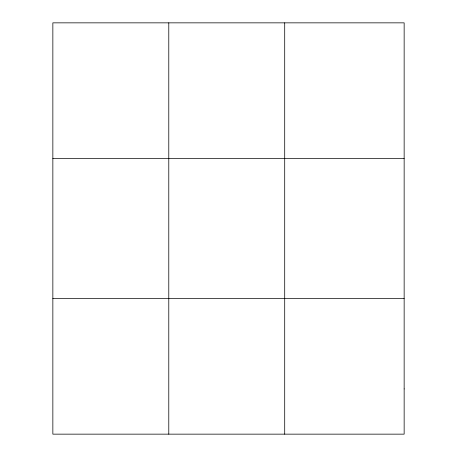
<?xml version="1.0" encoding="UTF-8"?>
<svg xmlns="http://www.w3.org/2000/svg" width="457" height="457" viewBox="0 0 457 457"><rect width="100%" height="100%" fill="white"/><g stroke="black" fill="none" stroke-linecap="round" stroke-linejoin="round"><path stroke-width="0.69" d="M168.782 22.85L168.782 434.15M284.705 22.85L284.705 434.15M52.852 158.579L404.148 158.579M52.852 298.421L404.148 298.421M404.148 388.907L404.148 434.15L52.852 434.15L52.852 22.85L404.148 22.85L404.148 388.907"/></g></svg>
